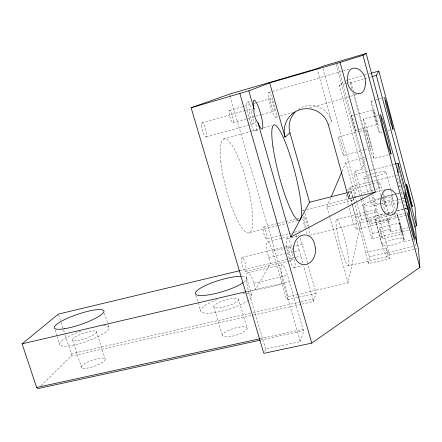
<?xml version="1.0" encoding="UTF-8"?>
<svg xmlns="http://www.w3.org/2000/svg" width="442" height="442" viewBox="0 0 442 442"><rect width="100%" height="100%" fill="white"/><g stroke="black" fill="none" stroke-linecap="round" stroke-linejoin="round"><path stroke-width="0.33" stroke-dasharray="2.21 1.66" d="M352.39 205.458L355.661 217.237A24.067 2.47 75.8 0 1 365.435 252.653L368.435 263.592L389.242 258.752L389.435 255.045L372.926 194.469M408.541 227.652L390.618 231.951L390.761 229.067L388.203 219.624L370.064 223.961A20.244 1.762 75.6 0 1 362.943 199.784M41.007 385.7L71.168 356.164L71.289 353.777L65.145 334.914M368.435 263.592L369.379 256.846L353.28 198.414M408.607 230.033L371.915 238.818L372.672 233.426L370.098 224.039M297.449 294.444L348.136 282.863L361.479 219.624L356.915 203.038M329.655 216.845L326.887 206.944L353.324 200.298L353.882 198.342M354.064 197.69L356.285 189.878L322.538 67.051M361.197 199.756L354.291 174.601L355.523 170.861L362.18 169.131L365.153 158.684M349.163 197.469L350.965 191.74L348.296 192.419M300.35 341.605L303.919 330.649L303.085 329.329L287.499 275.366A15.255 2.961 76.6 0 0 281.405 265.272A15.255 2.961 76.6 0 0 283.582 283.742L300.35 341.605L265.653 349.058L264.338 352.13M301.963 304.113L313.406 301.532L316.118 293.201L307.792 264.023M350.058 197.016L348.627 191.822L350.169 187.126L372.855 181.336M326.887 206.944L330.66 198.066M341.998 171.435L345.777 162.562L365.523 157.374M316.118 293.201L286.692 299.903L288.112 296.582L230.42 97.45M328.472 125.285L331.561 121.351L317.395 69.952M351.777 88.787L350.147 82.792L350.898 82.057L353.241 90.693M362.18 169.131L339.312 85.361L344.202 81.218M380.142 198.027L372.794 199.861L362.81 205.348L367.219 221.403L377.103 215.679L384.446 213.878M397.922 174.767L396.872 175.203L406.795 212.232M268.797 92.45L342.594 71.162M343.252 70.974L350.5 68.88M247.332 102.074L250.957 101.03M229.437 110.456L251.327 104.185M253.979 103.422L270.565 98.671M346.003 80.427L347.976 79.864M348.633 79.676L363.727 75.367M364.385 75.179L368.324 74.052M368.976 73.864L370.291 73.494M201.977 122.821L245.454 110.417M246.111 110.229L249.404 109.29M339.312 85.361L345.749 83.527M346.395 83.345L350.898 82.057M350.147 82.792L363.893 78.88M364.551 78.698L367.821 77.764M368.473 77.577L371.092 76.831M232.989 122.694L247.57 118.572M248.233 118.384L261.487 114.638M262.15 114.45L274.084 111.075M356.716 94.555L309.693 107.793M206.16 136.987L253.542 123.683M275.836 117.263L279.731 116.174M280.383 115.997L294.013 112.196M223.437 139.125L251.15 131.401M251.807 131.219L259.067 129.197M263.686 127.909L271.603 125.705M255.603 130.86L258.924 129.931M382.109 132.13L379.534 132.821L377.054 126.462L372.755 110.478L371.076 101.356L375.584 100.107M376.23 99.925L378.811 99.212M379.451 99.03L384.612 97.599M351.462 115.787L354.777 114.876M355.44 114.693L373.335 109.765M388.457 154.777L374.043 158.545L370.783 151.065L365.324 130.926L363.346 119.058L379.777 114.566M355.44 130.39L358.749 129.489M359.412 129.313L377.291 124.473M338.749 137.042L359.02 131.561M359.672 131.385L366.208 129.622M387.894 130.578L391.109 129.716M391.756 129.545L393.037 129.197M343.788 155.335L364.026 149.976M364.678 149.805L371.208 148.076M354.291 174.601L370.131 170.507M370.794 170.336L392.573 164.706M393.236 164.535L394.557 164.192M373.523 181.165L395.54 175.546M346.539 190.309L371.755 183.889M372.418 183.717L379.059 182.027M348.627 191.822L356.285 189.878M361.965 195.115A20.244 1.762 75.6 0 1 361.595 193.066L373.236 189.966M375.827 189.309L379.717 188.325L379.407 186.657A20.349 1.348 75.5 0 1 382.579 190.961M398.049 186.419L400.629 185.767M401.275 185.607L403.214 185.121M302.853 210.508L304.184 210.177M306.853 209.502L348.158 199.088M376.142 192.032L384.805 189.85M263.636 227.006L277.653 223.497M278.322 223.326L296.35 218.818M297.018 218.652L299.687 217.983M303.03 217.149L304.361 216.812M383.054 197.149L399.855 192.944M380.811 197.856L395.971 194.066M396.607 193.905L400.435 192.95M401.076 192.789L402.353 192.469M249.354 232.763L278.117 225.586M278.786 225.42L285.477 223.746M288.151 223.083L298.19 220.575M397.772 199.773L371.722 206.243L362.81 205.348M398.435 199.607L401.75 198.784M402.413 198.618L405.065 197.961M385.347 206.221A4.696 0.309 75.5 0 0 383.965 199.651A4.696 0.309 75.5 0 0 383.286 199.176A4.696 0.309 75.5 0 0 385.347 206.221L401.535 202.215M336.489 219.381L374.987 209.867M355.617 217.149L376.496 212L371.788 194.723M266.454 239.139A6.249 1.282 76 0 0 265.498 230.155A6.249 1.282 76 0 0 263.156 229.917A6.249 1.282 76 0 0 266.454 239.139L281.184 235.509M281.852 235.343L293.908 232.37M294.576 232.21L300.599 230.724M267.753 241.763L281.692 238.343M282.355 238.177L289.654 236.387M405.27 208.215L406.557 207.9M387.115 213.221L394.457 211.42M397.131 210.762L403.154 209.281M403.822 209.121L406.502 208.464M361.479 219.624L384.866 213.884M387.54 213.226L394.22 211.591M397.562 210.768L406.916 208.475M287.322 238.619L298.698 235.829M309.483 235.249L387.927 216.061M413.878 239.255L404.579 241.454L402.85 237.674L399.275 224.425L397.529 215.304L404.187 213.674M404.85 213.514L406.85 213.027M406.192 215.342L376.197 222.646L367.219 221.403M406.855 215.177L408.844 214.696M356.462 229.348L389.175 221.398M242.144 257.349L284.361 247.095M285.029 246.929L289.051 245.956M265.653 349.058L248.741 291.842A15.105 3.525 76.8 0 1 247.095 273.438A15.105 3.525 76.8 0 1 253.774 283.283L255.603 289.488L270.405 263.366L268.78 257.769A13.105 2.68 76.3 0 1 267.095 242.183A13.105 2.68 76.3 0 1 272.592 251.288L284.67 248.36M285.344 248.2L302.118 244.128L307.604 263.36M379.739 227.796L399.684 222.972M268.78 257.769L293.875 251.725M294.538 251.564L299.162 250.448L302.858 263.371M372.672 233.426L390.761 229.067M240.21 270.587L295.494 257.36M296.157 257.205L300.775 256.1M382.452 238.619A5.586 0.436 75.7 0 0 380.827 230.608A5.586 0.436 75.7 0 0 379.993 230.392A5.586 0.436 75.7 0 0 382.452 238.619L402.441 233.846A5.619 0.309 75.6 0 0 400.679 225.823A5.619 0.309 75.6 0 0 400.054 225.553A5.619 0.309 75.6 0 0 402.441 233.846M245.365 271.46A7.243 1.713 76.5 0 0 244.432 260.791A7.243 1.713 76.5 0 0 241.426 260.968A7.243 1.713 76.5 0 0 245.365 271.46L288.438 261.178M289.101 261.018L292.416 260.228A7.343 1.337 76.2 0 0 291.063 249.509A7.343 1.337 76.2 0 0 288.687 249.537A7.343 1.337 76.2 0 0 292.416 260.228M247.945 272.802L282.106 264.67M294.157 267.614L301.997 265.764M365.468 252.835L386.291 247.923L389.242 258.752M253.774 283.283L287.499 275.366M369.379 256.846L414.508 246.26M389.435 255.045L414.309 249.233M414.983 249.073L417.673 248.448M348.224 265.786A23.951 2.939 75.9 0 0 342.169 230.757A23.951 2.939 75.9 0 0 336.997 231.083A23.951 2.939 75.9 0 0 348.224 265.786L386.993 256.736M246.879 291.516L289.311 281.642M248.741 291.842L283.582 283.742M288.112 296.582L296.781 294.599M71.289 353.777L252.454 312.792M253.128 312.638L300.273 301.974M300.947 301.82L313.069 299.079L303.61 266.018M71.168 356.164L252.846 315.19M253.52 315.036L301.295 304.262M259.913 338.749L303.085 329.329M260.736 340.058L303.919 330.649M376.496 212L376.02 210.961A24.211 1.895 75.7 0 0 376.601 222.536A24.211 1.895 75.7 0 0 384.684 252.172A24.211 1.895 75.7 0 0 386.662 249.99L386.291 247.923M397.529 215.304L399.314 219.365L402.795 232.271L404.579 241.454M388.203 219.624L388.584 220.497A20.349 1.348 75.5 0 0 388.861 216.293M363.346 119.058L366.716 127.097L371.954 146.462L374.043 158.545M371.076 101.356L373.628 108.063L377.794 123.556L379.534 132.821M55.023 330.058L56.913 335.821M57.123 336.461L59.847 344.793M72.626 340.125L81.555 367.606M58.571 314.748L60.902 321.903M61.118 322.555L64.93 334.262M96.367 331.456L105.124 358.755M104.439 313.102L108.003 324.273M108.213 324.931L108.837 326.903M195.917 295.361L200.596 310.77M213.79 306.809L222.442 335.506M238.57 299.367A12.94 3.127 -17 0 1 220.768 307.61A12.94 3.127 -17 0 1 219.232 302.422A12.94 3.127 -17 0 1 238.57 299.367L247.111 328.074A12.884 3.558 -17 0 1 229.497 336.677A12.884 3.558 -17 0 1 227.757 330.771A12.884 3.558 -17 0 1 247.111 328.074M246.608 278.062L251.736 295.411M229.658 94.803L230.232 96.787M272.592 251.288L286.692 299.903M329.842 217.503L348.136 282.863M345.777 162.562L356.733 202.37M350.169 187.126L353.097 197.751M350.965 191.74L352.782 198.32M352.959 198.977L353.324 200.298M350.777 199.613L352.208 204.812M355.523 170.861L361.567 192.916M361.379 200.419L371.915 238.818M337.019 62.659L372.203 191.806M336.279 64.477L371.065 192.066M363.755 177.833L367.899 192.988M368.976 196.939L370.777 203.53A11.398 1.983 -14.7 0 0 381.076 202.867M375.219 219.746L382.153 245.133M391.142 201.419L393.993 211.978M394.17 212.641L395.596 217.923M354.141 94.013L379.717 188.325M352.86 92.781L380.678 195.325M381.766 199.325L385.197 211.978M385.921 214.641L390.618 231.951M414.242 240L415.834 245.951M371.634 174.076A11.442 1.646 -15 0 1 385.86 171.905L390.667 189.762M390.844 190.425L392.811 197.707A11.398 1.983 -14.7 0 1 382.429 202.53M397.209 214.072L404.087 239.597A11.326 2.519 -14.2 0 1 387.623 245.791A11.326 2.519 -14.2 0 1 387.551 241.321A11.326 2.519 -14.2 0 1 404.087 239.597M391.502 195.182L395.43 209.768M399.148 170.816L404.48 190.74M410.878 214.652L414.607 228.597M399.353 180.104L400.065 182.773M400.96 186.104L401.673 188.773M404.889 200.778L407.209 209.447M313.069 299.079L313.406 301.532M242.21 276.344A26.785 5.912 -16.9 0 1 244.183 281.919M299.162 250.448A13.216 2.243 76.1 0 1 297.14 241.188M296.786 237.221A13.216 2.243 76.1 0 1 297.101 234.774M298.333 234.956A13.216 2.243 76.1 0 1 298.902 235.768M300.173 238.387A13.216 2.243 76.1 0 1 302.118 244.128M306.096 227.116A6.321 0.995 75.8 0 1 304.046 218.829A6.321 0.995 75.8 0 1 305.24 218.05A6.321 0.995 75.8 0 1 307.494 226.205M307.317 233.558A12.846 2.028 75.8 0 1 305.787 229.928M305.394 228.796A12.846 2.028 75.8 0 1 302.654 217.934M302.372 210.757A12.846 2.028 75.8 0 1 303.532 211.11M304.82 213.469A12.846 2.028 75.8 0 1 308.698 226.608M308.814 227.216A12.846 2.028 75.8 0 1 309.494 233.917M294.67 259.211A14.918 2.718 76.2 0 1 291.272 263.659A14.918 2.718 76.2 0 1 286.344 240.326A14.918 2.718 76.2 0 1 292.875 250.697M298.217 109.417A21.614 21.536 29.3 0 1 331.561 121.351M255.31 120.649A14.989 2.785 74.4 0 1 252.99 128.418A14.989 2.785 74.4 0 1 246.592 105.074A14.989 2.785 74.4 0 1 252.802 111.5M103.522 325.815A26.15 5.807 -19.1 0 1 96.511 337.384A26.15 5.807 -19.1 0 1 60.963 345.644A26.15 5.807 -19.1 0 1 80.98 331.052M242.868 293.416A26.713 6.453 -17 0 1 249.393 299.532M248.498 300.24A26.713 6.453 -17 0 1 206.326 313.201A26.713 6.453 -17 0 1 218.403 299.107M383.396 193.729A20.349 1.348 75.5 0 1 388.512 214.469M352.202 204.071A20.161 2.099 75.6 0 1 356.705 229.287A20.161 2.099 75.6 0 1 348.821 207.359M348.224 204.795A20.161 2.099 75.6 0 1 346.307 193.944M348.152 192.392A20.161 2.099 75.6 0 1 348.528 193.215M348.721 193.673A20.161 2.099 75.6 0 1 349.981 197.005M350.826 199.53A20.161 2.099 75.6 0 1 352.031 203.48M362.805 199.165A20.244 1.762 75.6 0 1 362.186 196.22M395.756 213.304A11.37 2.193 -14.5 0 1 390.319 217.867A11.37 2.193 -14.5 0 1 375.507 220.005A11.37 2.193 -14.5 0 1 384.91 214.867M388.225 214.066A11.37 2.193 -14.5 0 1 392.955 213.331M385.86 171.905A11.442 1.646 -15 0 1 372.656 177.115M370.098 177.651A11.442 1.646 -15 0 1 363.749 177.745A11.442 1.646 -15 0 1 370.396 174.468M381.131 198.767A11.398 1.983 -14.7 0 1 392.816 197.729M370.783 203.552A11.398 1.983 -14.7 0 1 379.822 199.127M86.51 368.252A12.619 3.199 -19.6 0 0 105.257 359.589A12.619 3.199 -19.6 0 0 88.334 361.81A12.619 3.199 -19.6 0 0 86.51 368.252M77.521 340.533A12.669 2.812 -19.1 0 0 96.466 332.196A12.669 2.812 -19.1 0 0 79.577 334.743A12.669 2.812 -19.1 0 0 77.521 340.533M220.785 161.131A48.648 10.846 75.2 0 0 247.94 232.984A48.648 10.846 75.2 0 0 240.78 163.551A48.648 10.846 75.2 0 0 220.785 161.131M201.43 125.511A7.392 1.785 74.2 0 0 205.674 136.965A7.392 1.785 74.2 0 0 205.066 127.252A7.392 1.785 74.2 0 0 201.43 125.511M229.094 112.704A6.376 1.326 74.3 0 0 232.619 122.649A6.376 1.326 74.3 0 0 231.895 114.384A6.376 1.326 74.3 0 0 229.094 112.704M270.421 100.892A6.453 1.033 74.5 0 0 273.786 111.008A6.453 1.033 74.5 0 0 272.742 102.732A6.453 1.033 74.5 0 0 270.421 100.892M268.703 98.29A12.906 2.061 74.5 0 0 275.57 117.312A12.906 2.061 74.5 0 0 272.598 99.008A12.906 2.061 74.5 0 0 268.703 98.29M249.122 111.948A7.497 1.392 74.4 0 0 253.155 123.633A7.497 1.392 74.4 0 0 252.117 113.903A7.497 1.392 74.4 0 0 249.122 111.948M373.772 112.483A7.641 0.398 75.2 0 0 377.17 124.423A7.641 0.398 75.2 0 0 374.993 114.472A7.641 0.398 75.2 0 0 373.772 112.483M366.711 133.219A9.613 0.63 75.2 0 0 371.037 148.081A9.613 0.63 75.2 0 0 368.363 135.28A9.613 0.63 75.2 0 0 366.711 133.219M339.047 140.666A9.542 0.928 75.2 0 0 343.544 155.357A9.542 0.928 75.2 0 0 341.196 142.573A9.542 0.928 75.2 0 0 339.047 140.666M351.766 118.522A7.591 0.586 75.1 0 0 355.269 130.357A7.591 0.586 75.1 0 0 353.302 120.412A7.591 0.586 75.1 0 0 351.766 118.522"/><path stroke-width="0.66" d="M397.96 172.761L398.154 163.402L395.214 164.021M253.995 108.914C253.41 113.975 255.128 119.086 258.111 123.125A15.022 2.674 74.5 0 0 262.769 124.732A15.022 2.674 74.5 0 0 256.448 102.688A15.022 2.674 74.5 0 0 253.912 108.489L253.995 108.914L248.807 90.814L269.692 82.908L340.091 62.41L363.004 55.283L366.169 53.438L418.342 248.288L419.9 267.344L311.776 343.103L263.813 353.357L191.115 107.76L229.464 94.14L317.03 68.632L322.356 66.388L366.169 53.438M331.202 196.8L341.727 172.071M257.962 122.743L290.748 237.105L309.566 202.254L289.958 132.799A21.614 21.536 29.3 0 1 295.217 111.981M371.75 76.648L376.33 75.344L378.827 71.057L414.933 206.502L416.502 225.74L414.513 226.216M269.692 82.908L285.068 137.191L289.958 132.799M260.062 340.202L38.089 388.562L36.631 387.485L22.1 343.837L58.361 314.102L239.542 270.747M290.748 237.105L375.346 192.038L340.091 62.41M191.115 107.76L248.807 90.814M370.948 73.306L378.827 71.057M309.566 202.254L346.959 192.756M375.346 192.038L348.766 198.74L328.472 125.285A22.57 22.454 34.6 0 0 300.682 109.478A22.57 22.454 34.6 0 0 285.068 137.191M407.17 208.298L409.182 207.806L404.905 191.828L405.065 197.961L409.502 214.536L409.182 207.806M22.1 343.837L246.211 291.67M36.631 387.485L259.913 338.749M239.884 93.588L311.776 343.103M363.004 55.283L419.9 267.344M376.33 75.344L416.502 225.74M398.154 163.402L415.579 228.58L416.701 243.431M243.277 282.593A26.785 5.912 -16.9 0 1 205.524 295.295A26.785 5.912 -16.9 0 1 202.613 286.919A26.785 5.912 -16.9 0 1 241.089 276.305M315.284 247.934C317.367 266.404 295.775 272.233 293.698 251.586C291.67 233.105 313.212 227.415 315.284 247.934M365.418 83.102C365.048 102.047 346.02 92.472 347.534 78.637C347.998 59.758 366.871 69.4 365.418 83.102M397.728 204.607C395.623 223.508 378.766 214.21 380.811 199.712C383.021 180.949 399.684 190.298 397.728 204.607M414.541 239.1L412.955 235.271L409.391 221.978L407.513 212.862L409.165 216.972L412.635 229.917L414.541 239.1M391.076 154.092L388.175 146.479L382.744 126.224L380.435 114.384L383.457 122.561L388.673 142.031L391.076 154.092M412.364 206.475L411.005 202.861L408.01 191.651L406.447 184.303L407.85 188.11L412.364 206.475M393.037 129.197L390.783 122.749L386.496 106.699L384.612 97.599L386.943 104.395L391.093 119.948L393.037 129.197M64.786 328.688A26.216 5.321 -18.9 0 0 103.864 311.842A26.216 5.321 -18.9 0 0 68.654 317.748A26.216 5.321 -18.9 0 0 64.786 328.688M272.979 146.959A49.355 8.116 75.2 0 0 298.461 220.376A49.355 8.116 75.2 0 0 288.433 150.623A49.355 8.116 75.2 0 0 272.979 146.959"/></g></svg>
